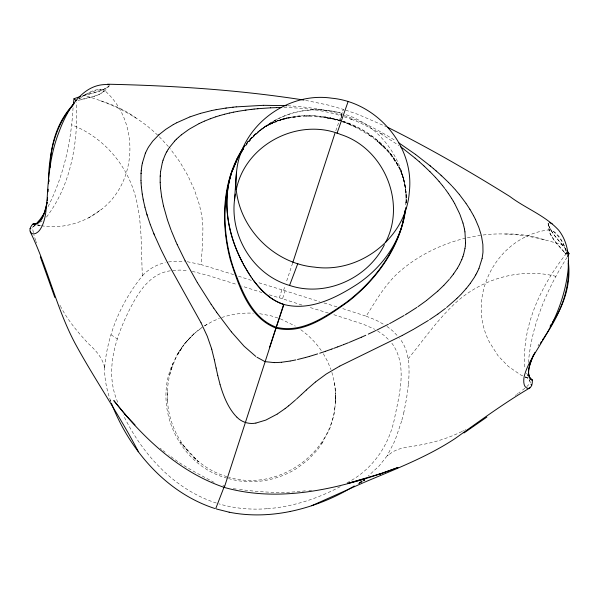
<?xml version="1.0" encoding="UTF-8"?>
<svg xmlns="http://www.w3.org/2000/svg" width="599" height="599" viewBox="0 0 599 599"><rect width="100%" height="100%" fill="white"/><g stroke="black" fill="none" stroke-linecap="round" stroke-linejoin="round"><path stroke-width="0.45" stroke-dasharray="3 2.25" d="M335.627 395.085L335.028 406.549M305.685 100.377L328.432 105.125L343.324 109.362L342.433 113.114M104.653 367.314C104.293 378.785 106.854 390.159 110.575 400.948M169.742 374.719L172.886 363.66C169.12 375.071 166.702 387.081 167.398 399.151M406.294 202.207C407.238 163.931 382.035 125.895 345.039 114.349M167.353 392.031L167.368 398.447M104.653 367.209C107.468 333.928 121.515 301.484 142.48 275.682M104.645 367.442C102.257 357.446 95.75 350.28 88.442 343.684C77.87 332.318 67.829 320.383 60.611 306.493M406.092 203.046C406.826 191.83 404.587 180.628 400.881 170.079M405.643 204.865C410.27 165.429 378.546 132.506 343.19 121.275M49.485 181.871L49.612 179.528M528.415 362.522C531.598 324.898 546.88 289.272 566.916 257.615M73.048 107.753C71.161 142.465 63.344 177.304 47.216 208.25M406.085 203.248C406.811 191.59 404.744 179.715 399.967 169.038M564.445 252.329C558.627 245.77 552.053 239.286 549.096 230.929C549.762 227.867 553.603 231.806 554.734 232.637C560.005 237.504 563.846 243.83 566.033 250.644M406.092 202.769L405.912 191.485L402.154 174.519L403.389 178.382L400.851 171.232L403.509 178.787C399.915 167.997 394.561 157.642 386.722 149.301L394.097 158.742L400.117 169.023L389.477 153.052L390.922 154.901L384.401 147.646L377.976 141.738L376.876 140.802L385.778 148.964L377.976 141.738L369.373 135.149L371.11 136.362L355.903 127.325L348.101 123.851L356.345 127.535L355.903 127.325M233.655 274.619L201.054 264.586L202.649 243.119L202.904 228.197L201.938 216.471L199.504 205.15L194.48 190.04L187.824 175.507L179.745 161.745L170.198 148.739M408.421 383.959C409.746 368.467 409.828 351.269 399.653 338.405M408.376 384.453L406.616 398.155L403.928 412.037M334.893 407.582C329.255 456.273 275.577 491.816 228.511 477.148M548.16 223.165L549.096 230.929M340.659 119.837L340.524 120.541L326.5 117.022L312.236 115.54L298.534 115.944L286.322 117.988L275.016 121.664L265.05 126.786L255.503 133.906L247.26 142.547M403.928 412.052L401.734 420.738M341.16 117.748L341.52 116.348L341.086 117.726M109.415 85.44C102.684 92.006 91.879 92.89 83.171 95.72M401.652 421.052L394.928 440.714L387.149 455.787M342.156 114.102L341.595 116.064M340.269 120.444L340.741 118.864M170.281 270.808C149.173 273.683 137.575 293.6 128.935 310.851C114.776 339.229 104.069 373.469 118.58 404.078M269.228 294.805L279.344 297.808L281.874 289.796L319.514 301.626M301.911 305.033L282.533 298.796L285.079 290.792M171.239 369.351L176.076 357.408L183.638 345.091L177.356 354.353L171.606 366.348C153.374 410.794 180.928 466.606 227.68 478.294M292.619 263.111L286.075 282.825M283.604 290.268L285.169 285.566M335.792 130.762L343.324 109.362M538.029 345.93L539.07 344.066M228.533 478.541C251.647 485.385 277.434 480.84 297.598 467.871L308.62 459.351L317.889 449.332L322.779 441.965M321.768 443.634L329.69 429.026L333.913 415.242L335.68 401.465L335.642 397.167M342.725 308.612L366.169 316.175C375.925 300.705 385.187 284.405 398.994 272.103C417.847 255.608 440.954 244.19 465.228 238.215M387.261 455.614L388.354 454.985M387.006 456.004L379.152 465.947L368.213 476.063M78.649 100.265C86.848 98.446 95.159 96.544 102.661 92.673C110.501 84.676 82.422 94.275 81.921 96.851M246.084 144.142C258.117 129.114 275.241 118.063 293.757 112.777M246.144 143.962C256.432 131.248 270.718 121.619 286.756 117.988C271.197 121.545 256.859 130.312 246.878 142.794M245.47 145.946C258.027 129.047 276.588 116.7 297.119 111.931M245.478 145.812L253.572 136.467L264.181 127.265M245.837 144.366L246.541 143.446M408.159 358.838C424.122 339.229 438.812 317.844 457.853 300.833C484.351 277.914 521.684 267.828 555.865 276.319M202.297 327.383C191.942 334.19 183.781 343.848 177.356 354.353L184.769 343.497L193.844 333.957L202.035 327.488M187.749 340.135L184.537 343.774L193.979 333.86M529.583 380.17L530.407 382.963L526.806 386.565M104.069 91.595L109.123 86.084C101.987 91.46 92.725 92.935 84.332 95.428C111.212 103.26 137.418 115.427 157.672 135.194M46.452 217.1C71.109 185.061 78.132 142.068 76.567 102.496M142.592 275.562C148.612 269.056 156.668 264.548 165.294 262.602M142.367 275.802C141.079 249.656 142.352 222.484 135.539 196.816C127.093 164.523 102.908 136.782 71.678 124.809M34.742 225.269L32.99 226.916M41.443 225.733L46.355 226.482C65.927 228.107 85.627 221.922 100.969 209.717L101.725 209.201C138.339 180.628 139.38 120.332 104.256 90.194M34.592 225.531L32.391 227.388L33.469 233.221M79.353 98.872L80.461 97.959M524.866 388.242L520.831 391.394M79.075 99L80.498 97.884M520.149 391.911L518.786 392.922M33.117 226.849L36.741 224.168M518.105 393.423L516.735 394.427M81.015 97.502C87.484 93.002 96.267 87.514 104.331 90.284C99.509 97.023 86.997 97.225 79.622 100.048M515.372 395.422L516.053 394.928M362.043 480.742L357.82 483.648M260.221 130.073L275.997 119.815M88.585 217.991L101.725 209.201M42.117 220.956L40.395 222.079M204.491 325.976L212.128 321.528L219.459 318.354M204.476 325.856L208.242 323.587M347.008 482.809C371.882 470.178 388.586 446.277 394.337 419.36C399.151 394.943 408.121 365.068 391.724 343.017M389.455 454.349C397.579 447.326 407.926 447.505 417.728 445.401C433.077 442.841 448.067 438.378 462.054 431.437M358.015 483.88L364.192 480.376M359.407 483.108L364.956 479.926L359.325 483.108M359.46 483.086L365.023 479.904M359.497 483.034L361.946 481.678M340.247 486.643C317.627 498.668 292.709 506.799 267.087 508.731M465.198 429.827L465.663 429.58M463.821 430.546L464.277 430.314M463.371 430.778L462.488 431.22M269.617 124.27L276.349 121.26M271.287 123.446L272.964 122.668L264.623 126.591L282.301 119.486L291.271 117.434M277.202 120.938L282.406 119.216M221.72 317.545C231.873 314.108 242.685 312.656 253.384 313.172M282.301 119.486L279.995 120.159L289.354 117.876L299.328 116.505L287.423 118.153L289.354 117.876M283.282 118.961C301.903 113.915 321.925 114.948 340.269 120.646L330.012 117.823L340.269 120.646M82.377 95.922L82.774 95.818M295.097 112.5C310.312 108.434 326.635 108.891 341.722 113.308C327.72 109.325 312.753 108.756 298.497 111.721M222.895 485.849L224.685 485.452M467.392 237.713L480.832 235.295M78.402 100.318L77.907 100.422M549.927 229.739C497.619 235.347 464.831 295.884 489.705 342.621L498.188 355.956L508.326 366.408L520.613 374.884L524.41 376.621M168.506 261.958L176.046 261.201L184.41 261.419M172.692 270.456L180.037 270.067L188.064 270.658M483.138 235.003C509.981 231.588 537.063 236.635 562.506 245.126L565.943 249.296M566.766 253.909L566.003 253.983C541.032 285.775 521.37 326.485 524.911 367.756M305.31 490.821C282.81 493.711 260.093 492.273 237.706 489.196M308.912 490.461L311.615 490.184M267.057 508.731C250.876 509.921 234.434 508.476 218.86 503.834M297.838 116.633L308.62 116.124L306.403 116.094L323.999 117.329L332.355 118.916L323.467 117.239L340.112 121.043M505.354 234.022C519.146 233.52 532.9 236.036 546.003 240.229M283.904 107.573C303.386 107.783 323.011 109.999 341.617 115.996M287.805 105.768C306.096 106.787 324.433 109.318 341.947 114.836M233.228 488.724L236.815 489.098M187.262 261.718L200.875 264.533M259.659 313.689L270.89 315.785L279.621 318.526M37.138 224.939L40.507 225.516L37.834 225.059M37.759 225.007L40.418 225.486M192.242 271.325L208.534 275.615L237.339 284.637M281.874 289.796L256.806 282.136M323.999 302.967L337.439 307.002M328.334 313.03L308.335 307.002M282.533 298.796L279.344 297.808M333.86 314.707L363.174 324.186L374.697 329.263M226.894 476.647C193.784 467.108 169.562 435.316 167.518 401.18M100.497 100.759C113.496 104.743 126.067 110.456 136.931 118.699M262.018 292.574L241.711 286.052M216.336 503.055C174.167 489.473 142.337 454.274 123.409 415.279M251.333 280.369L237.459 275.847M345.713 110.141L357.947 114.372L386.744 126.883M344.208 116.805L350.992 119.179M344.283 115.592C362.47 121.545 379.496 130.567 395.617 140.78M341.587 121.08L350.812 124.345L343.257 121.679M366.169 316.175L375.873 320.053L384.73 324.905M343.309 121.627C366.506 129.736 388.145 145.317 399.256 167.705M341.34 121.462L348.311 123.941M351.186 119.253C362.972 123.124 373.229 130.402 384.618 135.022M350.4 118.961L351.972 119.553M280.407 318.81L295.314 326.111M525.241 376.996L527.726 378.104M525.428 377.011L527.846 378.119M525.345 376.988L527.637 378.059M214.113 482.397C198.554 473.966 182.568 466.067 168.731 454.881M380.515 133.532L398.328 145.115M377.684 330.962L383.974 335.343L389.762 340.726M111.085 334.781L117.441 339.019M386.961 326.388L392.802 331L397.998 336.331M398.56 145.28L399.016 145.609M300.84 329.764C308.994 335.62 316.175 342.875 321.738 351.246M162.943 450.545L165.114 452.17M160.188 448.202L161.565 449.377M193.589 457.149L198.479 461.919L180.381 442.084L188.895 452.275M159.304 136.774L168.356 146.523M564.61 252.516L566.003 253.983L556.389 243.029L551.462 236.081M566.235 249.723C560.05 241.27 551.102 233.872 548.1 223.539L548.534 226.916M562.506 245.126C557.212 238.716 551.252 232.397 548.227 224.528M526.566 373.177L529.089 377.22M323.34 353.709L327.578 361.444L330.97 369.583M527.457 374.989L527.951 375.813M551.2 235.639C550.608 234.202 547.479 230.181 550.361 229.739C559.024 233.198 563.547 242.85 566.145 251.258M60.387 306.082L59.93 305.228M110.081 399.915L111.04 402.386M529.172 379.242L529.935 381.481M36.472 242.999L35.933 241.39M35.67 240.581L33.903 234.875M331.898 372.376L334.437 382.716L335.567 393.004M566.557 252.411L566.796 253.31M566.347 251.947L566.856 254.156M334.437 382.716L335.283 388.294L335.68 401.465L335.275 388.856M167.465 400.476L167.518 401.225M167.428 399.773L167.473 400.536M167.391 399.069L167.428 399.847"/><path stroke-width="0.9" d="M160.21 176.675L160.18 182.231M48.452 183.766C48.586 156.339 53.888 127.452 72.262 106.06M141.05 173.703L140.982 180.336M160.218 176.623L160.27 175.47M465.565 242.79L464.944 231.903M465.565 242.842L465.296 246.174M141.057 173.575L141.072 173.208M48.047 191.807L48.197 189.202M50.204 167.376C50.413 144.157 57.661 120.421 74.201 103.567M141.079 173.133L141.244 170.865M160.277 175.35L160.607 171.613M482.989 252.044L482.876 244.482L481.476 236.006M384.438 244.706C367.764 278.46 325.639 297.553 289.564 285.423C253.669 275.076 230.038 236.612 234.516 199.946L236.53 172.302C240.386 126.569 286.651 91.505 331.681 98.184C377.056 102.369 414.65 146.149 409.327 191.905C406.144 237.99 359.759 273.81 314.415 267.109C268.532 263.028 230.435 218.56 236.53 172.302M482.944 252.628L482.128 258.379M73.258 104.997L73.999 98.715L80.76 96.372M141.244 170.797L141.289 170.296M37.842 223.3L32.915 223.989C30.938 226.018 28.909 229.454 30.489 232.292C33.357 236.313 38.688 232.127 40.433 229.05C46.041 219.968 46.101 208.834 47.156 198.539C48.324 176.181 50.586 153.554 58.807 132.529C66.541 111.085 82.295 82.392 108.958 84.669M47.598 197.603L47.254 200.71M141.297 170.228L141.806 166.14M387.575 127.265C429.498 148.208 470.125 171.681 509.869 196.494C525.54 208.377 545.352 215.528 558.702 230.233C568.496 242.573 569.746 259.172 567.553 274.207C564.228 298.085 555.063 320.869 542.237 341.19C535.768 352.556 527.539 363.361 524.252 376.209C523.399 380.178 522.957 387.98 528.438 388.496C532.009 387.71 532.578 382.866 532.309 380.006L529.037 377.303M405.935 207.314C401.42 244.961 377.976 278.176 348.73 301.23C327.967 316.04 302.989 334.826 276.049 328.095L224.258 487.571L224.333 487.062M234.516 199.946L235.355 194.039M160.659 171.179L162.344 162.554M465.236 246.683L464.966 248.518M405.164 210.174C401.749 240.678 382.267 267.543 357.116 284.293C335.889 298.002 309.803 311.263 283.896 304.479L276.049 328.095M405.486 209.523L401.899 226.003M141.881 165.698L142.375 163.033M47.059 202.23C45.472 209.246 42.986 224.85 33.17 224.138M464.951 248.615L463.663 254.223M47.096 202.724C45.187 209.957 42.185 225.022 33.117 224.108M142.39 162.958L145.4 153.142M482.098 258.491L479.013 268.27M236.313 189.494C245.388 144.344 298.452 117.097 340.726 134.498C383.697 148.238 406.526 202.14 385.614 242.333M269.625 347.203L283.679 304.412C270.389 300.166 260.221 289.751 252.276 278.692M162.449 162.194L163.048 160.233M463.648 254.283L462.945 256.507M231.094 174.084C221.81 204.663 223.479 237.983 233.49 268.165C241.839 290.635 251.662 317.979 276.019 327.144M231.603 172.602C221.578 202.874 228.204 236.538 243.299 263.957M401.465 227.395C391.641 257.892 370.871 284.128 345.309 303.109C325.459 316.759 301.679 333.561 276.334 327.241M231.536 172.692L237.316 158.278L244.437 146.268M292.851 262.407L334.968 133.233M232.18 170.902C221.69 200.987 227.89 234.561 242.4 262.235M163.07 160.173L165.039 155.148M337.035 133.27L348.041 101.733M224.123 486.89L215.767 508.506M462.915 256.589L461.829 259.464M232.225 171.037L237.047 159.394L243.396 148.694M289.564 285.423L297.83 263.515M232.824 169.352L237.893 157.949L243.411 148.822M461.807 259.517L459.411 264.631M145.445 153.037L148.035 147.833M478.99 268.337L477.882 270.808M532.638 356.982C530.28 363.376 524.784 375.543 532.309 380.006C531.867 380.006 531.433 379.871 531.051 379.639C525.33 372.585 531.051 362.096 533.589 354.765M165.234 154.729L166.267 152.663M477.688 271.212L476.684 273.196M532.96 356.33L534.989 352.362M567.493 251.385L569.05 253.677L567.597 256.417M476.654 273.256L475.786 274.859M166.297 152.61L167.009 151.315M459.208 265.02L457.359 268.277M475.756 274.919L475.509 275.353M475.471 275.413L474.318 277.367M167.039 151.27L167.967 149.713M148.327 147.332L152.715 141.154L158.847 134.82M552.712 321.963C564.625 304.082 571.319 282.271 568.174 260.737M457.292 268.382L453.54 273.99M44.648 212.675L40.163 219.279L35.596 224.565M550.084 326.2L551.402 324.089M474.019 277.854L470.312 283.334M540.515 343.092L541.481 341.58M168.154 149.406L169.375 147.579M544.431 336.945C559.354 315.351 570.637 289.684 568.129 262.894M542.439 340.06L543.937 337.724M169.405 147.526L174.676 141.057M244.744 145.55C221.862 178.682 220.402 222.588 230.525 260.453C238.874 285.903 248.555 317.395 275.735 327.997M470.26 283.402L468.755 285.401M453.51 274.02L449.969 278.542M468.47 285.768L466.104 288.681M466.059 288.733L461.477 293.869M449.287 279.359L444.039 285.109M174.736 140.99L176.121 139.567M461.103 294.251L457.913 297.486M443.837 285.311L437.802 291.121M176.188 139.5L176.727 138.968M457.606 297.785L456.805 298.564M177.034 138.668L178.105 137.665M456.76 298.602L446.644 307.459M301.349 394.614L306.239 390.091M301.319 394.644L296.722 398.859M306.299 390.039L307.542 388.901M178.457 137.351L181.28 134.917M307.968 388.511L315.344 382.095M437.764 291.159L426.353 300.616M296.048 399.466L295.644 399.833M158.877 134.797L165.758 129.354L173.036 124.749M295.06 400.349L288.666 405.815M315.486 381.975L326.283 374.008L339.753 366.109M288.531 405.92L285.146 408.578M181.362 134.85L188.902 129.384M445.461 308.403L437.981 314.003M284.997 408.69L277.277 414.036M425.934 300.93L417.945 306.688M437.869 314.086L429.603 319.664M486.882 417.076L464.008 432.95M416.897 307.399L406.953 313.771M189.419 129.055L199.04 123.641M428.405 320.428L414.119 328.971M277.052 414.179L265.859 420.071L255.99 423.051M353.492 486.418L354.226 485.961M529.853 387.905C503.954 403.209 479.694 421 455.24 438.461C427.057 457.104 395.198 469.182 364.222 482.337M406.609 313.981L405.186 314.842M352.751 486.875C333.501 498.488 312.274 506.874 290.26 511.456M404.093 315.486L392.18 322.217M173.268 124.614L176.398 122.915M413.58 329.278L402.251 335.47M391.521 322.569L389.597 323.595M339.962 365.996L401.922 335.642M388.407 324.224L376.831 330.071M176.645 122.788L189.846 116.917M199.138 123.589L201.564 122.428M375.483 330.723L376.022 330.468M374.892 331.015L368.265 334.13M30.871 228.361L30.07 228.646M201.758 122.338L204.416 121.14M365.794 335.26L361.526 337.17M361.384 337.237L349.299 342.358M204.626 121.05L210.182 118.804M311.667 505.728L363.518 482.629M348.446 342.703L343.549 344.65M342.845 344.927L343.422 344.702M342.104 345.211L337.784 346.858M210.286 118.759L215.707 116.85M337.671 346.903L333.98 348.266M190.07 116.835L200.38 113.406M333.074 348.596L331.756 349.075M331.502 349.165L325.489 351.284M325.452 351.299L319.731 353.223M215.895 116.79L219.436 115.674M317.657 353.889L309.78 356.3M362.522 479.432L364.761 478.803L348.034 483.326L381.72 473.367L398.006 467.505L378.935 474.333L381.72 473.367C331.636 490.386 276.476 502.179 224.348 487.444C178.951 471.997 142.862 437.629 113.788 400.559L125.708 415.047L124.802 414.104L132.386 422.175M219.541 115.644L224.475 114.267M309.616 356.353L305.632 357.476M200.553 113.353L211.447 110.613M305.423 357.528L297.493 359.535M224.61 114.229L229.312 113.084M229.417 113.061L233.647 112.148M295.861 359.902L290.283 361.017M211.597 110.583L216.082 109.684M233.775 112.125L237.481 111.421M290.148 511.479C270.127 515.574 249.266 516.211 229.177 512.205M216.179 109.662L225.336 108.164M289.991 361.07L281.425 362.268M237.563 111.407L245.126 110.194M255.855 423.074C249.191 424.436 241.741 422.25 236.949 417.218M225.464 108.149L226.355 108.022M245.231 110.179L245.972 110.074M246.039 110.059L251.221 109.4M226.444 108.015L232.719 107.236M251.281 109.392L251.827 109.332M252.044 109.303L254.051 109.085M232.794 107.228L233.46 107.161M233.722 107.131L236.156 106.877M254.103 109.078L257.323 108.756M567.53 253.834L569.05 253.677M236.223 106.877L263.41 105.327M257.368 108.748L257.862 108.704M281.238 362.283L275.547 362.597M257.907 108.704L270.621 107.82M270.643 107.82L276.424 107.625M276.566 107.618L280.998 107.565M263.433 105.327L284.285 105.596M274.971 362.597L274.282 362.597M274.185 362.597L265.05 361.646M107.491 84.204C173.163 85.65 238.949 89.865 303.888 100.063M284.293 105.596L286.928 105.724M229.147 512.197L216.471 509.008M549.695 222.603L552.151 223.794M214.824 508.499C166.065 492.692 129.758 450.208 111.489 403.494M283.679 304.412C271.055 300.346 261.179 290.695 253.429 280.28M264.983 361.624L256.978 357.244M398.47 142.607L415.481 154.4M255.818 356.435L244.137 346.267L231.454 331.943M400.379 146.59L402.7 148.305M415.519 154.43L429.977 165.698M402.827 148.402L415.017 158.084M430.015 165.728L430.479 166.118M430.524 166.148L433.541 168.678M73.999 98.715L76.402 100.729M415.144 158.188L419.188 161.655M433.586 168.716L435.451 170.311M435.653 170.483L436.162 170.925M436.214 170.977L440.946 175.193M419.345 161.797L423.703 165.706M441.014 175.252L441.68 175.866M423.755 165.758L424.309 166.26M441.777 175.956L448.464 182.41M424.384 166.335L429.932 171.651M236.762 417.039L236.335 416.619M531.755 385.404L530.999 384.356M429.992 171.711L432.643 174.406M448.539 182.485L451.721 185.78M433.114 174.893L435.503 177.446M235.901 416.17C227.882 407.402 223.42 395.902 220.073 384.565M132.499 422.288L134.97 424.916M452.223 186.319L455.09 189.471M435.78 177.746L439.007 181.37M455.442 189.868L459.253 194.361M439.097 181.475L442.384 185.428M459.366 194.495L465.91 203.196M231.349 331.816L217.594 313.599M442.451 185.518L444.743 188.445M445.312 189.209L448.239 193.267M566.909 250.577L567.35 251.183M217.557 313.539L216.628 312.236M216.583 312.161L213.828 308.23M251.146 277.075L252.531 279.007M466.052 203.398L469.886 209.268M213.761 308.126L211.148 304.314M448.307 193.365L451.609 198.381M250.038 275.443L251.4 277.397M211.05 304.172L197.371 282.646M250.3 275.772L246.87 270.434M249.229 274.125L243.928 265.305M451.728 198.576L453.241 201.077M469.893 209.283L473.599 215.752M197.273 282.473L185.098 260.7M453.353 201.264L454.686 203.6M138.406 451.743C119.164 414.62 95.151 380.298 75.189 343.571C56.254 308.021 47.935 268.015 30.257 231.843M246.152 269.093L242.999 263.582M454.746 203.705L459.605 213.633M473.727 215.992L475.336 219.182M185.016 260.543L177.192 244.579M167.383 262.369L201.017 322.749M167.301 262.205L161.445 250.487M201.039 322.801L207.284 336.271L211.454 348.304M475.449 219.414L478.833 227.35L481.311 235.325M161.168 249.933L154.302 234.763M177.147 244.482L175.986 241.899M175.821 241.532L171.277 230.63M154.28 234.703L153.965 233.954M153.936 233.895L153.778 233.513M153.756 233.453L150.214 224.333M459.845 214.202L462.96 222.993M171.014 229.941L167.533 220.155M54.816 297.433L40.313 256.851M150.094 224.019L147.137 215.146M167.376 219.661L163.587 206.251M147.122 215.093L147.002 214.689M146.987 214.637L146.815 214.083M146.703 213.693L144.936 207.239M462.99 223.09L463.933 226.707M211.454 348.319L211.821 349.621M220.028 384.401L217.774 375.558M211.874 349.801L214.315 359.722M144.921 207.179L143.431 200.635M163.572 206.198L163.415 205.539M217.766 375.536L216.119 368.056M464.045 227.163L464.352 228.601M163.317 205.098L161.708 197.086M214.337 359.812L216.112 368.018M143.423 200.575L143.146 199.205M464.435 229.02L464.584 229.761M143.124 199.063L142.337 194.578M464.599 229.859L464.929 231.813M161.663 196.809L160.532 188.168M142.322 194.458L142.27 194.113M142.255 194.046L141.401 187.202M528.782 375.858L528.603 374.293M141.401 187.143L141.087 183.002M160.517 188.034L160.18 182.276M141.087 182.927L140.982 180.419"/></g></svg>
